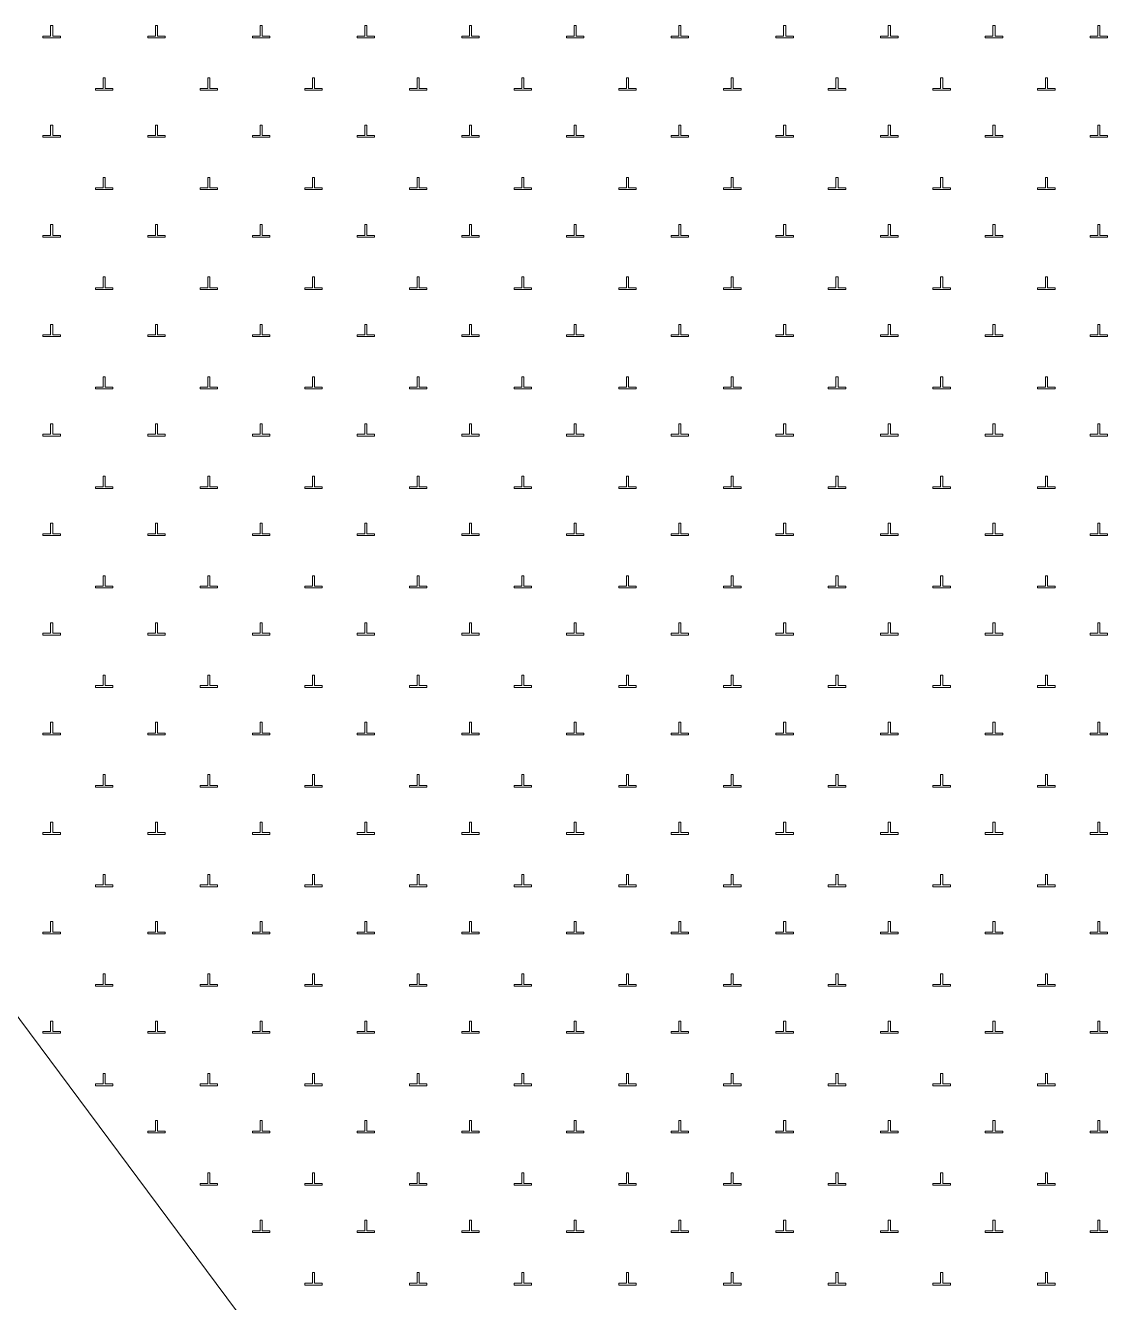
# Model space of a CAD drawing. Header units: metres. Extents: x 550890 to 551618, y 1839259 to 1840146.
# Drawn here: x 551437.64 to 551468.64, y 1839971.05 to 1840007.63 of the extents above; entities that cross this region are included whole.
import ezdxf

# ---------------------------------------------------------------- set-up
doc = ezdxf.new("R2010")
doc.units = ezdxf.units.M
doc.header["$LTSCALE"] = 0.8
doc.layers.add('10', color=7, linetype='Continuous', lineweight=13)
doc.layers.add('19', color=7, linetype='Continuous', lineweight=13)

msp = doc.modelspace()

# ---------------------------------------------------------------- linework, layer by layer
at = {"layer": '10'}
msp.add_lwpolyline([(551419.93, 1839941.82), (551449.31, 1839963.25), (551424.53, 1839996.55), (551383.5, 1839991.13), (551380.09, 1840000)], dxfattribs=at)
at = {"layer": '19'}
for points in [[(551438.14, 1840007.28), (551438.64, 1840007.28), (551438.64, 1840007.33), (551438.42, 1840007.33), (551438.42, 1840007.63), (551438.36, 1840007.63), (551438.36, 1840007.33), (551438.14, 1840007.33)], [(551441.14, 1840007.28), (551441.64, 1840007.28), (551441.64, 1840007.33), (551441.42, 1840007.33), (551441.42, 1840007.63), (551441.36, 1840007.63), (551441.36, 1840007.33), (551441.14, 1840007.33)], [(551444.14, 1840007.28), (551444.64, 1840007.28), (551444.64, 1840007.33), (551444.42, 1840007.33), (551444.42, 1840007.63), (551444.36, 1840007.63), (551444.36, 1840007.33), (551444.14, 1840007.33)], [(551447.14, 1840007.28), (551447.64, 1840007.28), (551447.64, 1840007.33), (551447.42, 1840007.33), (551447.42, 1840007.63), (551447.36, 1840007.63), (551447.36, 1840007.33), (551447.14, 1840007.33)], [(551450.14, 1840007.28), (551450.64, 1840007.28), (551450.64, 1840007.33), (551450.42, 1840007.33), (551450.42, 1840007.63), (551450.36, 1840007.63), (551450.36, 1840007.33), (551450.14, 1840007.33)], [(551453.14, 1840007.28), (551453.64, 1840007.28), (551453.64, 1840007.33), (551453.42, 1840007.33), (551453.42, 1840007.63), (551453.36, 1840007.63), (551453.36, 1840007.33), (551453.14, 1840007.33)], [(551456.14, 1840007.28), (551456.64, 1840007.28), (551456.64, 1840007.33), (551456.42, 1840007.33), (551456.42, 1840007.63), (551456.36, 1840007.63), (551456.36, 1840007.33), (551456.14, 1840007.33)], [(551459.14, 1840007.28), (551459.64, 1840007.28), (551459.64, 1840007.33), (551459.42, 1840007.33), (551459.42, 1840007.63), (551459.36, 1840007.63), (551459.36, 1840007.33), (551459.14, 1840007.33)], [(551462.14, 1840007.28), (551462.64, 1840007.28), (551462.64, 1840007.33), (551462.42, 1840007.33), (551462.42, 1840007.63), (551462.36, 1840007.63), (551462.36, 1840007.33), (551462.14, 1840007.33)], [(551465.14, 1840007.28), (551465.64, 1840007.28), (551465.64, 1840007.33), (551465.42, 1840007.33), (551465.42, 1840007.63), (551465.36, 1840007.63), (551465.36, 1840007.33), (551465.14, 1840007.33)], [(551468.14, 1840007.28), (551468.64, 1840007.28), (551468.64, 1840007.33), (551468.42, 1840007.33), (551468.42, 1840007.63), (551468.36, 1840007.63), (551468.36, 1840007.33), (551468.14, 1840007.33)], [(551439.64, 1840005.78), (551440.14, 1840005.78), (551440.14, 1840005.83), (551439.92, 1840005.83), (551439.92, 1840006.13), (551439.86, 1840006.13), (551439.86, 1840005.83), (551439.64, 1840005.83)], [(551442.64, 1840005.78), (551443.14, 1840005.78), (551443.14, 1840005.83), (551442.92, 1840005.83), (551442.92, 1840006.13), (551442.86, 1840006.13), (551442.86, 1840005.83), (551442.64, 1840005.83)], [(551445.64, 1840005.78), (551446.14, 1840005.78), (551446.14, 1840005.83), (551445.92, 1840005.83), (551445.92, 1840006.13), (551445.86, 1840006.13), (551445.86, 1840005.83), (551445.64, 1840005.83)], [(551448.64, 1840005.78), (551449.14, 1840005.78), (551449.14, 1840005.83), (551448.92, 1840005.83), (551448.92, 1840006.13), (551448.86, 1840006.13), (551448.86, 1840005.83), (551448.64, 1840005.83)], [(551451.64, 1840005.78), (551452.14, 1840005.78), (551452.14, 1840005.83), (551451.92, 1840005.83), (551451.92, 1840006.13), (551451.86, 1840006.13), (551451.86, 1840005.83), (551451.64, 1840005.83)], [(551454.64, 1840005.78), (551455.14, 1840005.78), (551455.14, 1840005.83), (551454.92, 1840005.83), (551454.92, 1840006.13), (551454.86, 1840006.13), (551454.86, 1840005.83), (551454.64, 1840005.83)], [(551457.64, 1840005.78), (551458.14, 1840005.78), (551458.14, 1840005.83), (551457.92, 1840005.83), (551457.92, 1840006.13), (551457.86, 1840006.13), (551457.86, 1840005.83), (551457.64, 1840005.83)], [(551460.64, 1840005.78), (551461.14, 1840005.78), (551461.14, 1840005.83), (551460.92, 1840005.83), (551460.92, 1840006.13), (551460.86, 1840006.13), (551460.86, 1840005.83), (551460.64, 1840005.83)], [(551463.64, 1840005.78), (551464.14, 1840005.78), (551464.14, 1840005.83), (551463.92, 1840005.83), (551463.92, 1840006.13), (551463.86, 1840006.13), (551463.86, 1840005.83), (551463.64, 1840005.83)], [(551466.64, 1840005.78), (551467.14, 1840005.78), (551467.14, 1840005.83), (551466.92, 1840005.83), (551466.92, 1840006.13), (551466.86, 1840006.13), (551466.86, 1840005.83), (551466.64, 1840005.83)], [(551438.14, 1840004.43), (551438.64, 1840004.43), (551438.64, 1840004.48), (551438.42, 1840004.48), (551438.42, 1840004.78), (551438.36, 1840004.78), (551438.36, 1840004.48), (551438.14, 1840004.48)], [(551441.14, 1840004.43), (551441.64, 1840004.43), (551441.64, 1840004.48), (551441.42, 1840004.48), (551441.42, 1840004.78), (551441.36, 1840004.78), (551441.36, 1840004.48), (551441.14, 1840004.48)], [(551444.14, 1840004.43), (551444.64, 1840004.43), (551444.64, 1840004.48), (551444.42, 1840004.48), (551444.42, 1840004.78), (551444.36, 1840004.78), (551444.36, 1840004.48), (551444.14, 1840004.48)], [(551447.14, 1840004.43), (551447.64, 1840004.43), (551447.64, 1840004.48), (551447.42, 1840004.48), (551447.42, 1840004.78), (551447.36, 1840004.78), (551447.36, 1840004.48), (551447.14, 1840004.48)], [(551450.14, 1840004.43), (551450.64, 1840004.43), (551450.64, 1840004.48), (551450.42, 1840004.48), (551450.42, 1840004.78), (551450.36, 1840004.78), (551450.36, 1840004.48), (551450.14, 1840004.48)], [(551453.14, 1840004.43), (551453.64, 1840004.43), (551453.64, 1840004.48), (551453.42, 1840004.48), (551453.42, 1840004.78), (551453.36, 1840004.78), (551453.36, 1840004.48), (551453.14, 1840004.48)], [(551456.14, 1840004.43), (551456.64, 1840004.43), (551456.64, 1840004.48), (551456.42, 1840004.48), (551456.42, 1840004.78), (551456.36, 1840004.78), (551456.36, 1840004.48), (551456.14, 1840004.48)], [(551459.14, 1840004.43), (551459.64, 1840004.43), (551459.64, 1840004.48), (551459.42, 1840004.48), (551459.42, 1840004.78), (551459.36, 1840004.78), (551459.36, 1840004.48), (551459.14, 1840004.48)], [(551462.14, 1840004.43), (551462.64, 1840004.43), (551462.64, 1840004.48), (551462.42, 1840004.48), (551462.42, 1840004.78), (551462.36, 1840004.78), (551462.36, 1840004.48), (551462.14, 1840004.48)], [(551465.14, 1840004.43), (551465.64, 1840004.43), (551465.64, 1840004.48), (551465.42, 1840004.48), (551465.42, 1840004.78), (551465.36, 1840004.78), (551465.36, 1840004.48), (551465.14, 1840004.48)], [(551468.14, 1840004.43), (551468.64, 1840004.43), (551468.64, 1840004.48), (551468.42, 1840004.48), (551468.42, 1840004.78), (551468.36, 1840004.78), (551468.36, 1840004.48), (551468.14, 1840004.48)], [(551439.64, 1840002.93), (551440.14, 1840002.93), (551440.14, 1840002.98), (551439.92, 1840002.98), (551439.92, 1840003.28), (551439.86, 1840003.28), (551439.86, 1840002.98), (551439.64, 1840002.98)], [(551442.64, 1840002.93), (551443.14, 1840002.93), (551443.14, 1840002.98), (551442.92, 1840002.98), (551442.92, 1840003.28), (551442.86, 1840003.28), (551442.86, 1840002.98), (551442.64, 1840002.98)], [(551445.64, 1840002.93), (551446.14, 1840002.93), (551446.14, 1840002.98), (551445.92, 1840002.98), (551445.92, 1840003.28), (551445.86, 1840003.28), (551445.86, 1840002.98), (551445.64, 1840002.98)], [(551448.64, 1840002.93), (551449.14, 1840002.93), (551449.14, 1840002.98), (551448.92, 1840002.98), (551448.92, 1840003.28), (551448.86, 1840003.28), (551448.86, 1840002.98), (551448.64, 1840002.98)], [(551451.64, 1840002.93), (551452.14, 1840002.93), (551452.14, 1840002.98), (551451.92, 1840002.98), (551451.92, 1840003.28), (551451.86, 1840003.28), (551451.86, 1840002.98), (551451.64, 1840002.98)], [(551454.64, 1840002.93), (551455.14, 1840002.93), (551455.14, 1840002.98), (551454.92, 1840002.98), (551454.92, 1840003.28), (551454.86, 1840003.28), (551454.86, 1840002.98), (551454.64, 1840002.98)], [(551457.64, 1840002.93), (551458.14, 1840002.93), (551458.14, 1840002.98), (551457.92, 1840002.98), (551457.92, 1840003.28), (551457.86, 1840003.28), (551457.86, 1840002.98), (551457.64, 1840002.98)], [(551460.64, 1840002.93), (551461.14, 1840002.93), (551461.14, 1840002.98), (551460.92, 1840002.98), (551460.92, 1840003.28), (551460.86, 1840003.28), (551460.86, 1840002.98), (551460.64, 1840002.98)], [(551463.64, 1840002.93), (551464.14, 1840002.93), (551464.14, 1840002.98), (551463.92, 1840002.98), (551463.92, 1840003.28), (551463.86, 1840003.28), (551463.86, 1840002.98), (551463.64, 1840002.98)], [(551466.64, 1840002.93), (551467.14, 1840002.93), (551467.14, 1840002.98), (551466.92, 1840002.98), (551466.92, 1840003.28), (551466.86, 1840003.28), (551466.86, 1840002.98), (551466.64, 1840002.98)], [(551438.14, 1840001.57), (551438.64, 1840001.57), (551438.64, 1840001.62), (551438.42, 1840001.62), (551438.42, 1840001.93), (551438.36, 1840001.93), (551438.36, 1840001.62), (551438.14, 1840001.62)], [(551441.14, 1840001.57), (551441.64, 1840001.57), (551441.64, 1840001.62), (551441.42, 1840001.62), (551441.42, 1840001.93), (551441.36, 1840001.93), (551441.36, 1840001.62), (551441.14, 1840001.62)], [(551444.14, 1840001.57), (551444.64, 1840001.57), (551444.64, 1840001.62), (551444.42, 1840001.62), (551444.42, 1840001.93), (551444.36, 1840001.93), (551444.36, 1840001.62), (551444.14, 1840001.62)], [(551447.14, 1840001.57), (551447.64, 1840001.57), (551447.64, 1840001.62), (551447.42, 1840001.62), (551447.42, 1840001.93), (551447.36, 1840001.93), (551447.36, 1840001.62), (551447.14, 1840001.62)], [(551450.14, 1840001.57), (551450.64, 1840001.57), (551450.64, 1840001.62), (551450.42, 1840001.62), (551450.42, 1840001.93), (551450.36, 1840001.93), (551450.36, 1840001.62), (551450.14, 1840001.62)], [(551453.14, 1840001.57), (551453.64, 1840001.57), (551453.64, 1840001.62), (551453.42, 1840001.62), (551453.42, 1840001.93), (551453.36, 1840001.93), (551453.36, 1840001.62), (551453.14, 1840001.62)], [(551456.14, 1840001.57), (551456.64, 1840001.57), (551456.64, 1840001.62), (551456.42, 1840001.62), (551456.42, 1840001.93), (551456.36, 1840001.93), (551456.36, 1840001.62), (551456.14, 1840001.62)], [(551459.14, 1840001.57), (551459.64, 1840001.57), (551459.64, 1840001.62), (551459.42, 1840001.62), (551459.42, 1840001.93), (551459.36, 1840001.93), (551459.36, 1840001.62), (551459.14, 1840001.62)], [(551462.14, 1840001.57), (551462.64, 1840001.57), (551462.64, 1840001.62), (551462.42, 1840001.62), (551462.42, 1840001.93), (551462.36, 1840001.93), (551462.36, 1840001.62), (551462.14, 1840001.62)], [(551465.14, 1840001.57), (551465.64, 1840001.57), (551465.64, 1840001.62), (551465.42, 1840001.62), (551465.42, 1840001.93), (551465.36, 1840001.93), (551465.36, 1840001.62), (551465.14, 1840001.62)], [(551468.14, 1840001.57), (551468.64, 1840001.57), (551468.64, 1840001.62), (551468.42, 1840001.62), (551468.42, 1840001.93), (551468.36, 1840001.93), (551468.36, 1840001.62), (551468.14, 1840001.62)], [(551439.64, 1840000.07), (551440.14, 1840000.07), (551440.14, 1840000.12), (551439.92, 1840000.12), (551439.92, 1840000.43), (551439.86, 1840000.43), (551439.86, 1840000.12), (551439.64, 1840000.12)], [(551442.64, 1840000.07), (551443.14, 1840000.07), (551443.14, 1840000.12), (551442.92, 1840000.12), (551442.92, 1840000.43), (551442.86, 1840000.43), (551442.86, 1840000.12), (551442.64, 1840000.12)], [(551445.64, 1840000.07), (551446.14, 1840000.07), (551446.14, 1840000.12), (551445.92, 1840000.12), (551445.92, 1840000.43), (551445.86, 1840000.43), (551445.86, 1840000.12), (551445.64, 1840000.12)], [(551448.64, 1840000.07), (551449.14, 1840000.07), (551449.14, 1840000.12), (551448.92, 1840000.12), (551448.92, 1840000.43), (551448.86, 1840000.43), (551448.86, 1840000.12), (551448.64, 1840000.12)], [(551451.64, 1840000.07), (551452.14, 1840000.07), (551452.14, 1840000.12), (551451.92, 1840000.12), (551451.92, 1840000.43), (551451.86, 1840000.43), (551451.86, 1840000.12), (551451.64, 1840000.12)], [(551454.64, 1840000.07), (551455.14, 1840000.07), (551455.14, 1840000.12), (551454.92, 1840000.12), (551454.92, 1840000.43), (551454.86, 1840000.43), (551454.86, 1840000.12), (551454.64, 1840000.12)], [(551457.64, 1840000.07), (551458.14, 1840000.07), (551458.14, 1840000.12), (551457.92, 1840000.12), (551457.92, 1840000.43), (551457.86, 1840000.43), (551457.86, 1840000.12), (551457.64, 1840000.12)], [(551460.64, 1840000.07), (551461.14, 1840000.07), (551461.14, 1840000.12), (551460.92, 1840000.12), (551460.92, 1840000.43), (551460.86, 1840000.43), (551460.86, 1840000.12), (551460.64, 1840000.12)], [(551463.64, 1840000.07), (551464.14, 1840000.07), (551464.14, 1840000.12), (551463.92, 1840000.12), (551463.92, 1840000.43), (551463.86, 1840000.43), (551463.86, 1840000.12), (551463.64, 1840000.12)], [(551466.64, 1840000.07), (551467.14, 1840000.07), (551467.14, 1840000.12), (551466.92, 1840000.12), (551466.92, 1840000.43), (551466.86, 1840000.43), (551466.86, 1840000.12), (551466.64, 1840000.12)], [(551438.14, 1839998.72), (551438.64, 1839998.72), (551438.64, 1839998.77), (551438.42, 1839998.77), (551438.42, 1839999.07), (551438.36, 1839999.07), (551438.36, 1839998.77), (551438.14, 1839998.77)], [(551441.14, 1839998.72), (551441.64, 1839998.72), (551441.64, 1839998.77), (551441.42, 1839998.77), (551441.42, 1839999.07), (551441.36, 1839999.07), (551441.36, 1839998.77), (551441.14, 1839998.77)], [(551444.14, 1839998.72), (551444.64, 1839998.72), (551444.64, 1839998.77), (551444.42, 1839998.77), (551444.42, 1839999.07), (551444.36, 1839999.07), (551444.36, 1839998.77), (551444.14, 1839998.77)], [(551447.14, 1839998.72), (551447.64, 1839998.72), (551447.64, 1839998.77), (551447.42, 1839998.77), (551447.42, 1839999.07), (551447.36, 1839999.07), (551447.36, 1839998.77), (551447.14, 1839998.77)], [(551450.14, 1839998.72), (551450.64, 1839998.72), (551450.64, 1839998.77), (551450.42, 1839998.77), (551450.42, 1839999.07), (551450.36, 1839999.07), (551450.36, 1839998.77), (551450.14, 1839998.77)], [(551453.14, 1839998.72), (551453.64, 1839998.72), (551453.64, 1839998.77), (551453.42, 1839998.77), (551453.42, 1839999.07), (551453.36, 1839999.07), (551453.36, 1839998.77), (551453.14, 1839998.77)], [(551456.14, 1839998.72), (551456.64, 1839998.72), (551456.64, 1839998.77), (551456.42, 1839998.77), (551456.42, 1839999.07), (551456.36, 1839999.07), (551456.36, 1839998.77), (551456.14, 1839998.77)], [(551459.14, 1839998.72), (551459.64, 1839998.72), (551459.64, 1839998.77), (551459.42, 1839998.77), (551459.42, 1839999.07), (551459.36, 1839999.07), (551459.36, 1839998.77), (551459.14, 1839998.77)], [(551462.14, 1839998.72), (551462.64, 1839998.72), (551462.64, 1839998.77), (551462.42, 1839998.77), (551462.42, 1839999.07), (551462.36, 1839999.07), (551462.36, 1839998.77), (551462.14, 1839998.77)], [(551465.14, 1839998.72), (551465.64, 1839998.72), (551465.64, 1839998.77), (551465.42, 1839998.77), (551465.42, 1839999.07), (551465.36, 1839999.07), (551465.36, 1839998.77), (551465.14, 1839998.77)], [(551468.14, 1839998.72), (551468.64, 1839998.72), (551468.64, 1839998.77), (551468.42, 1839998.77), (551468.42, 1839999.07), (551468.36, 1839999.07), (551468.36, 1839998.77), (551468.14, 1839998.77)], [(551439.64, 1839997.22), (551440.14, 1839997.22), (551440.14, 1839997.27), (551439.92, 1839997.27), (551439.92, 1839997.57), (551439.86, 1839997.57), (551439.86, 1839997.27), (551439.64, 1839997.27)], [(551442.64, 1839997.22), (551443.14, 1839997.22), (551443.14, 1839997.27), (551442.92, 1839997.27), (551442.92, 1839997.57), (551442.86, 1839997.57), (551442.86, 1839997.27), (551442.64, 1839997.27)], [(551445.64, 1839997.22), (551446.14, 1839997.22), (551446.14, 1839997.27), (551445.92, 1839997.27), (551445.92, 1839997.57), (551445.86, 1839997.57), (551445.86, 1839997.27), (551445.64, 1839997.27)], [(551448.64, 1839997.22), (551449.14, 1839997.22), (551449.14, 1839997.27), (551448.92, 1839997.27), (551448.92, 1839997.57), (551448.86, 1839997.57), (551448.86, 1839997.27), (551448.64, 1839997.27)], [(551451.64, 1839997.22), (551452.14, 1839997.22), (551452.14, 1839997.27), (551451.92, 1839997.27), (551451.92, 1839997.57), (551451.86, 1839997.57), (551451.86, 1839997.27), (551451.64, 1839997.27)], [(551454.64, 1839997.22), (551455.14, 1839997.22), (551455.14, 1839997.27), (551454.92, 1839997.27), (551454.92, 1839997.57), (551454.86, 1839997.57), (551454.86, 1839997.27), (551454.64, 1839997.27)], [(551457.64, 1839997.22), (551458.14, 1839997.22), (551458.14, 1839997.27), (551457.92, 1839997.27), (551457.92, 1839997.57), (551457.86, 1839997.57), (551457.86, 1839997.27), (551457.64, 1839997.27)], [(551460.64, 1839997.22), (551461.14, 1839997.22), (551461.14, 1839997.27), (551460.92, 1839997.27), (551460.92, 1839997.57), (551460.86, 1839997.57), (551460.86, 1839997.27), (551460.64, 1839997.27)], [(551463.64, 1839997.22), (551464.14, 1839997.22), (551464.14, 1839997.27), (551463.92, 1839997.27), (551463.92, 1839997.57), (551463.86, 1839997.57), (551463.86, 1839997.27), (551463.64, 1839997.27)], [(551466.64, 1839997.22), (551467.14, 1839997.22), (551467.14, 1839997.27), (551466.92, 1839997.27), (551466.92, 1839997.57), (551466.86, 1839997.57), (551466.86, 1839997.27), (551466.64, 1839997.27)], [(551438.14, 1839995.87), (551438.64, 1839995.87), (551438.64, 1839995.92), (551438.42, 1839995.92), (551438.42, 1839996.22), (551438.36, 1839996.22), (551438.36, 1839995.92), (551438.14, 1839995.92)], [(551441.14, 1839995.87), (551441.64, 1839995.87), (551441.64, 1839995.92), (551441.42, 1839995.92), (551441.42, 1839996.22), (551441.36, 1839996.22), (551441.36, 1839995.92), (551441.14, 1839995.92)], [(551444.14, 1839995.87), (551444.64, 1839995.87), (551444.64, 1839995.92), (551444.42, 1839995.92), (551444.42, 1839996.22), (551444.36, 1839996.22), (551444.36, 1839995.92), (551444.14, 1839995.92)], [(551447.14, 1839995.87), (551447.64, 1839995.87), (551447.64, 1839995.92), (551447.42, 1839995.92), (551447.42, 1839996.22), (551447.36, 1839996.22), (551447.36, 1839995.92), (551447.14, 1839995.92)], [(551450.14, 1839995.87), (551450.64, 1839995.87), (551450.64, 1839995.92), (551450.42, 1839995.92), (551450.42, 1839996.22), (551450.36, 1839996.22), (551450.36, 1839995.92), (551450.14, 1839995.92)], [(551453.14, 1839995.87), (551453.64, 1839995.87), (551453.64, 1839995.92), (551453.42, 1839995.92), (551453.42, 1839996.22), (551453.36, 1839996.22), (551453.36, 1839995.92), (551453.14, 1839995.92)], [(551456.14, 1839995.87), (551456.64, 1839995.87), (551456.64, 1839995.92), (551456.42, 1839995.92), (551456.42, 1839996.22), (551456.36, 1839996.22), (551456.36, 1839995.92), (551456.14, 1839995.92)], [(551459.14, 1839995.87), (551459.64, 1839995.87), (551459.64, 1839995.92), (551459.42, 1839995.92), (551459.42, 1839996.22), (551459.36, 1839996.22), (551459.36, 1839995.92), (551459.14, 1839995.92)], [(551462.14, 1839995.87), (551462.64, 1839995.87), (551462.64, 1839995.92), (551462.42, 1839995.92), (551462.42, 1839996.22), (551462.36, 1839996.22), (551462.36, 1839995.92), (551462.14, 1839995.92)], [(551465.14, 1839995.87), (551465.64, 1839995.87), (551465.64, 1839995.92), (551465.42, 1839995.92), (551465.42, 1839996.22), (551465.36, 1839996.22), (551465.36, 1839995.92), (551465.14, 1839995.92)], [(551468.14, 1839995.87), (551468.64, 1839995.87), (551468.64, 1839995.92), (551468.42, 1839995.92), (551468.42, 1839996.22), (551468.36, 1839996.22), (551468.36, 1839995.92), (551468.14, 1839995.92)], [(551439.64, 1839994.37), (551440.14, 1839994.37), (551440.14, 1839994.42), (551439.92, 1839994.42), (551439.92, 1839994.72), (551439.86, 1839994.72), (551439.86, 1839994.42), (551439.64, 1839994.42)], [(551442.64, 1839994.37), (551443.14, 1839994.37), (551443.14, 1839994.42), (551442.92, 1839994.42), (551442.92, 1839994.72), (551442.86, 1839994.72), (551442.86, 1839994.42), (551442.64, 1839994.42)], [(551445.64, 1839994.37), (551446.14, 1839994.37), (551446.14, 1839994.42), (551445.92, 1839994.42), (551445.92, 1839994.72), (551445.86, 1839994.72), (551445.86, 1839994.42), (551445.64, 1839994.42)], [(551448.64, 1839994.37), (551449.14, 1839994.37), (551449.14, 1839994.42), (551448.92, 1839994.42), (551448.92, 1839994.72), (551448.86, 1839994.72), (551448.86, 1839994.42), (551448.64, 1839994.42)], [(551451.64, 1839994.37), (551452.14, 1839994.37), (551452.14, 1839994.42), (551451.92, 1839994.42), (551451.92, 1839994.72), (551451.86, 1839994.72), (551451.86, 1839994.42), (551451.64, 1839994.42)], [(551454.64, 1839994.37), (551455.14, 1839994.37), (551455.14, 1839994.42), (551454.92, 1839994.42), (551454.92, 1839994.72), (551454.86, 1839994.72), (551454.86, 1839994.42), (551454.64, 1839994.42)], [(551457.64, 1839994.37), (551458.14, 1839994.37), (551458.14, 1839994.42), (551457.92, 1839994.42), (551457.92, 1839994.72), (551457.86, 1839994.72), (551457.86, 1839994.42), (551457.64, 1839994.42)], [(551460.64, 1839994.37), (551461.14, 1839994.37), (551461.14, 1839994.42), (551460.92, 1839994.42), (551460.92, 1839994.72), (551460.86, 1839994.72), (551460.86, 1839994.42), (551460.64, 1839994.42)], [(551463.64, 1839994.37), (551464.14, 1839994.37), (551464.14, 1839994.42), (551463.92, 1839994.42), (551463.92, 1839994.72), (551463.86, 1839994.72), (551463.86, 1839994.42), (551463.64, 1839994.42)], [(551466.64, 1839994.37), (551467.14, 1839994.37), (551467.14, 1839994.42), (551466.92, 1839994.42), (551466.92, 1839994.72), (551466.86, 1839994.72), (551466.86, 1839994.42), (551466.64, 1839994.42)], [(551438.14, 1839993.02), (551438.64, 1839993.02), (551438.64, 1839993.07), (551438.42, 1839993.07), (551438.42, 1839993.37), (551438.36, 1839993.37), (551438.36, 1839993.07), (551438.14, 1839993.07)], [(551441.14, 1839993.02), (551441.64, 1839993.02), (551441.64, 1839993.07), (551441.42, 1839993.07), (551441.42, 1839993.37), (551441.36, 1839993.37), (551441.36, 1839993.07), (551441.14, 1839993.07)], [(551444.14, 1839993.02), (551444.64, 1839993.02), (551444.64, 1839993.07), (551444.42, 1839993.07), (551444.42, 1839993.37), (551444.36, 1839993.37), (551444.36, 1839993.07), (551444.14, 1839993.07)], [(551447.14, 1839993.02), (551447.64, 1839993.02), (551447.64, 1839993.07), (551447.42, 1839993.07), (551447.42, 1839993.37), (551447.36, 1839993.37), (551447.36, 1839993.07), (551447.14, 1839993.07)], [(551450.14, 1839993.02), (551450.64, 1839993.02), (551450.64, 1839993.07), (551450.42, 1839993.07), (551450.42, 1839993.37), (551450.36, 1839993.37), (551450.36, 1839993.07), (551450.14, 1839993.07)], [(551453.14, 1839993.02), (551453.64, 1839993.02), (551453.64, 1839993.07), (551453.42, 1839993.07), (551453.42, 1839993.37), (551453.36, 1839993.37), (551453.36, 1839993.07), (551453.14, 1839993.07)], [(551456.14, 1839993.02), (551456.64, 1839993.02), (551456.64, 1839993.07), (551456.42, 1839993.07), (551456.42, 1839993.37), (551456.36, 1839993.37), (551456.36, 1839993.07), (551456.14, 1839993.07)], [(551459.14, 1839993.02), (551459.64, 1839993.02), (551459.64, 1839993.07), (551459.42, 1839993.07), (551459.42, 1839993.37), (551459.36, 1839993.37), (551459.36, 1839993.07), (551459.14, 1839993.07)], [(551462.14, 1839993.02), (551462.64, 1839993.02), (551462.64, 1839993.07), (551462.42, 1839993.07), (551462.42, 1839993.37), (551462.36, 1839993.37), (551462.36, 1839993.07), (551462.14, 1839993.07)], [(551465.14, 1839993.02), (551465.64, 1839993.02), (551465.64, 1839993.07), (551465.42, 1839993.07), (551465.42, 1839993.37), (551465.36, 1839993.37), (551465.36, 1839993.07), (551465.14, 1839993.07)], [(551468.14, 1839993.02), (551468.64, 1839993.02), (551468.64, 1839993.07), (551468.42, 1839993.07), (551468.42, 1839993.37), (551468.36, 1839993.37), (551468.36, 1839993.07), (551468.14, 1839993.07)], [(551439.64, 1839991.52), (551440.14, 1839991.52), (551440.14, 1839991.57), (551439.92, 1839991.57), (551439.92, 1839991.87), (551439.86, 1839991.87), (551439.86, 1839991.57), (551439.64, 1839991.57)], [(551442.64, 1839991.52), (551443.14, 1839991.52), (551443.14, 1839991.57), (551442.92, 1839991.57), (551442.92, 1839991.87), (551442.86, 1839991.87), (551442.86, 1839991.57), (551442.64, 1839991.57)], [(551445.64, 1839991.52), (551446.14, 1839991.52), (551446.14, 1839991.57), (551445.92, 1839991.57), (551445.92, 1839991.87), (551445.86, 1839991.87), (551445.86, 1839991.57), (551445.64, 1839991.57)], [(551448.64, 1839991.52), (551449.14, 1839991.52), (551449.14, 1839991.57), (551448.92, 1839991.57), (551448.92, 1839991.87), (551448.86, 1839991.87), (551448.86, 1839991.57), (551448.64, 1839991.57)], [(551451.64, 1839991.52), (551452.14, 1839991.52), (551452.14, 1839991.57), (551451.92, 1839991.57), (551451.92, 1839991.87), (551451.86, 1839991.87), (551451.86, 1839991.57), (551451.64, 1839991.57)], [(551454.64, 1839991.52), (551455.14, 1839991.52), (551455.14, 1839991.57), (551454.92, 1839991.57), (551454.92, 1839991.87), (551454.86, 1839991.87), (551454.86, 1839991.57), (551454.64, 1839991.57)], [(551457.64, 1839991.52), (551458.14, 1839991.52), (551458.14, 1839991.57), (551457.92, 1839991.57), (551457.92, 1839991.87), (551457.86, 1839991.87), (551457.86, 1839991.57), (551457.64, 1839991.57)], [(551460.64, 1839991.52), (551461.14, 1839991.52), (551461.14, 1839991.57), (551460.92, 1839991.57), (551460.92, 1839991.87), (551460.86, 1839991.87), (551460.86, 1839991.57), (551460.64, 1839991.57)], [(551463.64, 1839991.52), (551464.14, 1839991.52), (551464.14, 1839991.57), (551463.92, 1839991.57), (551463.92, 1839991.87), (551463.86, 1839991.87), (551463.86, 1839991.57), (551463.64, 1839991.57)], [(551466.64, 1839991.52), (551467.14, 1839991.52), (551467.14, 1839991.57), (551466.92, 1839991.57), (551466.92, 1839991.87), (551466.86, 1839991.87), (551466.86, 1839991.57), (551466.64, 1839991.57)], [(551438.14, 1839990.17), (551438.64, 1839990.17), (551438.64, 1839990.22), (551438.42, 1839990.22), (551438.42, 1839990.52), (551438.36, 1839990.52), (551438.36, 1839990.22), (551438.14, 1839990.22)], [(551441.14, 1839990.17), (551441.64, 1839990.17), (551441.64, 1839990.22), (551441.42, 1839990.22), (551441.42, 1839990.52), (551441.36, 1839990.52), (551441.36, 1839990.22), (551441.14, 1839990.22)], [(551444.14, 1839990.17), (551444.64, 1839990.17), (551444.64, 1839990.22), (551444.42, 1839990.22), (551444.42, 1839990.52), (551444.36, 1839990.52), (551444.36, 1839990.22), (551444.14, 1839990.22)], [(551447.14, 1839990.17), (551447.64, 1839990.17), (551447.64, 1839990.22), (551447.42, 1839990.22), (551447.42, 1839990.52), (551447.36, 1839990.52), (551447.36, 1839990.22), (551447.14, 1839990.22)], [(551450.14, 1839990.17), (551450.64, 1839990.17), (551450.64, 1839990.22), (551450.42, 1839990.22), (551450.42, 1839990.52), (551450.36, 1839990.52), (551450.36, 1839990.22), (551450.14, 1839990.22)], [(551453.14, 1839990.17), (551453.64, 1839990.17), (551453.64, 1839990.22), (551453.42, 1839990.22), (551453.42, 1839990.52), (551453.36, 1839990.52), (551453.36, 1839990.22), (551453.14, 1839990.22)], [(551456.14, 1839990.17), (551456.64, 1839990.17), (551456.64, 1839990.22), (551456.42, 1839990.22), (551456.42, 1839990.52), (551456.36, 1839990.52), (551456.36, 1839990.22), (551456.14, 1839990.22)], [(551459.14, 1839990.17), (551459.64, 1839990.17), (551459.64, 1839990.22), (551459.42, 1839990.22), (551459.42, 1839990.52), (551459.36, 1839990.52), (551459.36, 1839990.22), (551459.14, 1839990.22)], [(551462.14, 1839990.17), (551462.64, 1839990.17), (551462.64, 1839990.22), (551462.42, 1839990.22), (551462.42, 1839990.52), (551462.36, 1839990.52), (551462.36, 1839990.22), (551462.14, 1839990.22)], [(551465.14, 1839990.17), (551465.64, 1839990.17), (551465.64, 1839990.22), (551465.42, 1839990.22), (551465.42, 1839990.52), (551465.36, 1839990.52), (551465.36, 1839990.22), (551465.14, 1839990.22)], [(551468.14, 1839990.17), (551468.64, 1839990.17), (551468.64, 1839990.22), (551468.42, 1839990.22), (551468.42, 1839990.52), (551468.36, 1839990.52), (551468.36, 1839990.22), (551468.14, 1839990.22)], [(551439.64, 1839988.67), (551440.14, 1839988.67), (551440.14, 1839988.72), (551439.92, 1839988.72), (551439.92, 1839989.02), (551439.86, 1839989.02), (551439.86, 1839988.72), (551439.64, 1839988.72)], [(551442.64, 1839988.67), (551443.14, 1839988.67), (551443.14, 1839988.72), (551442.92, 1839988.72), (551442.92, 1839989.02), (551442.86, 1839989.02), (551442.86, 1839988.72), (551442.64, 1839988.72)], [(551445.64, 1839988.67), (551446.14, 1839988.67), (551446.14, 1839988.72), (551445.92, 1839988.72), (551445.92, 1839989.02), (551445.86, 1839989.02), (551445.86, 1839988.72), (551445.64, 1839988.72)], [(551448.64, 1839988.67), (551449.14, 1839988.67), (551449.14, 1839988.72), (551448.92, 1839988.72), (551448.92, 1839989.02), (551448.86, 1839989.02), (551448.86, 1839988.72), (551448.64, 1839988.72)], [(551451.64, 1839988.67), (551452.14, 1839988.67), (551452.14, 1839988.72), (551451.92, 1839988.72), (551451.92, 1839989.02), (551451.86, 1839989.02), (551451.86, 1839988.72), (551451.64, 1839988.72)], [(551454.64, 1839988.67), (551455.14, 1839988.67), (551455.14, 1839988.72), (551454.92, 1839988.72), (551454.92, 1839989.02), (551454.86, 1839989.02), (551454.86, 1839988.72), (551454.64, 1839988.72)], [(551457.64, 1839988.67), (551458.14, 1839988.67), (551458.14, 1839988.72), (551457.92, 1839988.72), (551457.92, 1839989.02), (551457.86, 1839989.02), (551457.86, 1839988.72), (551457.64, 1839988.72)], [(551460.64, 1839988.67), (551461.14, 1839988.67), (551461.14, 1839988.72), (551460.92, 1839988.72), (551460.92, 1839989.02), (551460.86, 1839989.02), (551460.86, 1839988.72), (551460.64, 1839988.72)], [(551463.64, 1839988.67), (551464.14, 1839988.67), (551464.14, 1839988.72), (551463.92, 1839988.72), (551463.92, 1839989.02), (551463.86, 1839989.02), (551463.86, 1839988.72), (551463.64, 1839988.72)], [(551466.64, 1839988.67), (551467.14, 1839988.67), (551467.14, 1839988.72), (551466.92, 1839988.72), (551466.92, 1839989.02), (551466.86, 1839989.02), (551466.86, 1839988.72), (551466.64, 1839988.72)], [(551438.14, 1839987.31), (551438.64, 1839987.31), (551438.64, 1839987.36), (551438.42, 1839987.36), (551438.42, 1839987.67), (551438.36, 1839987.67), (551438.36, 1839987.36), (551438.14, 1839987.36)], [(551441.14, 1839987.31), (551441.64, 1839987.31), (551441.64, 1839987.36), (551441.42, 1839987.36), (551441.42, 1839987.67), (551441.36, 1839987.67), (551441.36, 1839987.36), (551441.14, 1839987.36)], [(551444.14, 1839987.31), (551444.64, 1839987.31), (551444.64, 1839987.36), (551444.42, 1839987.36), (551444.42, 1839987.67), (551444.36, 1839987.67), (551444.36, 1839987.36), (551444.14, 1839987.36)], [(551447.14, 1839987.31), (551447.64, 1839987.31), (551447.64, 1839987.36), (551447.42, 1839987.36), (551447.42, 1839987.67), (551447.36, 1839987.67), (551447.36, 1839987.36), (551447.14, 1839987.36)], [(551450.14, 1839987.31), (551450.64, 1839987.31), (551450.64, 1839987.36), (551450.42, 1839987.36), (551450.42, 1839987.67), (551450.36, 1839987.67), (551450.36, 1839987.36), (551450.14, 1839987.36)], [(551453.14, 1839987.31), (551453.64, 1839987.31), (551453.64, 1839987.36), (551453.42, 1839987.36), (551453.42, 1839987.67), (551453.36, 1839987.67), (551453.36, 1839987.36), (551453.14, 1839987.36)], [(551456.14, 1839987.31), (551456.64, 1839987.31), (551456.64, 1839987.36), (551456.42, 1839987.36), (551456.42, 1839987.67), (551456.36, 1839987.67), (551456.36, 1839987.36), (551456.14, 1839987.36)], [(551459.14, 1839987.31), (551459.64, 1839987.31), (551459.64, 1839987.36), (551459.42, 1839987.36), (551459.42, 1839987.67), (551459.36, 1839987.67), (551459.36, 1839987.36), (551459.14, 1839987.36)], [(551462.14, 1839987.31), (551462.64, 1839987.31), (551462.64, 1839987.36), (551462.42, 1839987.36), (551462.42, 1839987.67), (551462.36, 1839987.67), (551462.36, 1839987.36), (551462.14, 1839987.36)], [(551465.14, 1839987.31), (551465.64, 1839987.31), (551465.64, 1839987.36), (551465.42, 1839987.36), (551465.42, 1839987.67), (551465.36, 1839987.67), (551465.36, 1839987.36), (551465.14, 1839987.36)], [(551468.14, 1839987.31), (551468.64, 1839987.31), (551468.64, 1839987.36), (551468.42, 1839987.36), (551468.42, 1839987.67), (551468.36, 1839987.67), (551468.36, 1839987.36), (551468.14, 1839987.36)], [(551439.64, 1839985.81), (551440.14, 1839985.81), (551440.14, 1839985.86), (551439.92, 1839985.86), (551439.92, 1839986.17), (551439.86, 1839986.17), (551439.86, 1839985.86), (551439.64, 1839985.86)], [(551442.64, 1839985.81), (551443.14, 1839985.81), (551443.14, 1839985.86), (551442.92, 1839985.86), (551442.92, 1839986.17), (551442.86, 1839986.17), (551442.86, 1839985.86), (551442.64, 1839985.86)], [(551445.64, 1839985.81), (551446.14, 1839985.81), (551446.14, 1839985.86), (551445.92, 1839985.86), (551445.92, 1839986.17), (551445.86, 1839986.17), (551445.86, 1839985.86), (551445.64, 1839985.86)], [(551448.64, 1839985.81), (551449.14, 1839985.81), (551449.14, 1839985.86), (551448.92, 1839985.86), (551448.92, 1839986.17), (551448.86, 1839986.17), (551448.86, 1839985.86), (551448.64, 1839985.86)], [(551451.64, 1839985.81), (551452.14, 1839985.81), (551452.14, 1839985.86), (551451.92, 1839985.86), (551451.92, 1839986.17), (551451.86, 1839986.17), (551451.86, 1839985.86), (551451.64, 1839985.86)], [(551454.64, 1839985.81), (551455.14, 1839985.81), (551455.14, 1839985.86), (551454.92, 1839985.86), (551454.92, 1839986.17), (551454.86, 1839986.17), (551454.86, 1839985.86), (551454.64, 1839985.86)], [(551457.64, 1839985.81), (551458.14, 1839985.81), (551458.14, 1839985.86), (551457.92, 1839985.86), (551457.92, 1839986.17), (551457.86, 1839986.17), (551457.86, 1839985.86), (551457.64, 1839985.86)], [(551460.64, 1839985.81), (551461.14, 1839985.81), (551461.14, 1839985.86), (551460.92, 1839985.86), (551460.92, 1839986.17), (551460.86, 1839986.17), (551460.86, 1839985.86), (551460.64, 1839985.86)], [(551463.64, 1839985.81), (551464.14, 1839985.81), (551464.14, 1839985.86), (551463.92, 1839985.86), (551463.92, 1839986.17), (551463.86, 1839986.17), (551463.86, 1839985.86), (551463.64, 1839985.86)], [(551466.64, 1839985.81), (551467.14, 1839985.81), (551467.14, 1839985.86), (551466.92, 1839985.86), (551466.92, 1839986.17), (551466.86, 1839986.17), (551466.86, 1839985.86), (551466.64, 1839985.86)], [(551438.14, 1839984.46), (551438.64, 1839984.46), (551438.64, 1839984.51), (551438.42, 1839984.51), (551438.42, 1839984.81), (551438.36, 1839984.81), (551438.36, 1839984.51), (551438.14, 1839984.51)], [(551441.14, 1839984.46), (551441.64, 1839984.46), (551441.64, 1839984.51), (551441.42, 1839984.51), (551441.42, 1839984.81), (551441.36, 1839984.81), (551441.36, 1839984.51), (551441.14, 1839984.51)], [(551444.14, 1839984.46), (551444.64, 1839984.46), (551444.64, 1839984.51), (551444.42, 1839984.51), (551444.42, 1839984.81), (551444.36, 1839984.81), (551444.36, 1839984.51), (551444.14, 1839984.51)], [(551447.14, 1839984.46), (551447.64, 1839984.46), (551447.64, 1839984.51), (551447.42, 1839984.51), (551447.42, 1839984.81), (551447.36, 1839984.81), (551447.36, 1839984.51), (551447.14, 1839984.51)], [(551450.14, 1839984.46), (551450.64, 1839984.46), (551450.64, 1839984.51), (551450.42, 1839984.51), (551450.42, 1839984.81), (551450.36, 1839984.81), (551450.36, 1839984.51), (551450.14, 1839984.51)], [(551453.14, 1839984.46), (551453.64, 1839984.46), (551453.64, 1839984.51), (551453.42, 1839984.51), (551453.42, 1839984.81), (551453.36, 1839984.81), (551453.36, 1839984.51), (551453.14, 1839984.51)], [(551456.14, 1839984.46), (551456.64, 1839984.46), (551456.64, 1839984.51), (551456.42, 1839984.51), (551456.42, 1839984.81), (551456.36, 1839984.81), (551456.36, 1839984.51), (551456.14, 1839984.51)], [(551459.14, 1839984.46), (551459.64, 1839984.46), (551459.64, 1839984.51), (551459.42, 1839984.51), (551459.42, 1839984.81), (551459.36, 1839984.81), (551459.36, 1839984.51), (551459.14, 1839984.51)], [(551462.14, 1839984.46), (551462.64, 1839984.46), (551462.64, 1839984.51), (551462.42, 1839984.51), (551462.42, 1839984.81), (551462.36, 1839984.81), (551462.36, 1839984.51), (551462.14, 1839984.51)], [(551465.14, 1839984.46), (551465.64, 1839984.46), (551465.64, 1839984.51), (551465.42, 1839984.51), (551465.42, 1839984.81), (551465.36, 1839984.81), (551465.36, 1839984.51), (551465.14, 1839984.51)], [(551468.14, 1839984.46), (551468.64, 1839984.46), (551468.64, 1839984.51), (551468.42, 1839984.51), (551468.42, 1839984.81), (551468.36, 1839984.81), (551468.36, 1839984.51), (551468.14, 1839984.51)], [(551439.64, 1839982.96), (551440.14, 1839982.96), (551440.14, 1839983.01), (551439.92, 1839983.01), (551439.92, 1839983.31), (551439.86, 1839983.31), (551439.86, 1839983.01), (551439.64, 1839983.01)], [(551442.64, 1839982.96), (551443.14, 1839982.96), (551443.14, 1839983.01), (551442.92, 1839983.01), (551442.92, 1839983.31), (551442.86, 1839983.31), (551442.86, 1839983.01), (551442.64, 1839983.01)], [(551445.64, 1839982.96), (551446.14, 1839982.96), (551446.14, 1839983.01), (551445.92, 1839983.01), (551445.92, 1839983.31), (551445.86, 1839983.31), (551445.86, 1839983.01), (551445.64, 1839983.01)], [(551448.64, 1839982.96), (551449.14, 1839982.96), (551449.14, 1839983.01), (551448.92, 1839983.01), (551448.92, 1839983.31), (551448.86, 1839983.31), (551448.86, 1839983.01), (551448.64, 1839983.01)], [(551451.64, 1839982.96), (551452.14, 1839982.96), (551452.14, 1839983.01), (551451.92, 1839983.01), (551451.92, 1839983.31), (551451.86, 1839983.31), (551451.86, 1839983.01), (551451.64, 1839983.01)], [(551454.64, 1839982.96), (551455.14, 1839982.96), (551455.14, 1839983.01), (551454.92, 1839983.01), (551454.92, 1839983.31), (551454.86, 1839983.31), (551454.86, 1839983.01), (551454.64, 1839983.01)], [(551457.64, 1839982.96), (551458.14, 1839982.96), (551458.14, 1839983.01), (551457.92, 1839983.01), (551457.92, 1839983.31), (551457.86, 1839983.31), (551457.86, 1839983.01), (551457.64, 1839983.01)], [(551460.64, 1839982.96), (551461.14, 1839982.96), (551461.14, 1839983.01), (551460.92, 1839983.01), (551460.92, 1839983.31), (551460.86, 1839983.31), (551460.86, 1839983.01), (551460.64, 1839983.01)], [(551463.64, 1839982.96), (551464.14, 1839982.96), (551464.14, 1839983.01), (551463.92, 1839983.01), (551463.92, 1839983.31), (551463.86, 1839983.31), (551463.86, 1839983.01), (551463.64, 1839983.01)], [(551466.64, 1839982.96), (551467.14, 1839982.96), (551467.14, 1839983.01), (551466.92, 1839983.01), (551466.92, 1839983.31), (551466.86, 1839983.31), (551466.86, 1839983.01), (551466.64, 1839983.01)], [(551438.14, 1839981.61), (551438.64, 1839981.61), (551438.64, 1839981.66), (551438.42, 1839981.66), (551438.42, 1839981.96), (551438.36, 1839981.96), (551438.36, 1839981.66), (551438.14, 1839981.66)], [(551441.14, 1839981.61), (551441.64, 1839981.61), (551441.64, 1839981.66), (551441.42, 1839981.66), (551441.42, 1839981.96), (551441.36, 1839981.96), (551441.36, 1839981.66), (551441.14, 1839981.66)], [(551444.14, 1839981.61), (551444.64, 1839981.61), (551444.64, 1839981.66), (551444.42, 1839981.66), (551444.42, 1839981.96), (551444.36, 1839981.96), (551444.36, 1839981.66), (551444.14, 1839981.66)], [(551447.14, 1839981.61), (551447.64, 1839981.61), (551447.64, 1839981.66), (551447.42, 1839981.66), (551447.42, 1839981.96), (551447.36, 1839981.96), (551447.36, 1839981.66), (551447.14, 1839981.66)], [(551450.14, 1839981.61), (551450.64, 1839981.61), (551450.64, 1839981.66), (551450.42, 1839981.66), (551450.42, 1839981.96), (551450.36, 1839981.96), (551450.36, 1839981.66), (551450.14, 1839981.66)], [(551453.14, 1839981.61), (551453.64, 1839981.61), (551453.64, 1839981.66), (551453.42, 1839981.66), (551453.42, 1839981.96), (551453.36, 1839981.96), (551453.36, 1839981.66), (551453.14, 1839981.66)], [(551456.14, 1839981.61), (551456.64, 1839981.61), (551456.64, 1839981.66), (551456.42, 1839981.66), (551456.42, 1839981.96), (551456.36, 1839981.96), (551456.36, 1839981.66), (551456.14, 1839981.66)], [(551459.14, 1839981.61), (551459.64, 1839981.61), (551459.64, 1839981.66), (551459.42, 1839981.66), (551459.42, 1839981.96), (551459.36, 1839981.96), (551459.36, 1839981.66), (551459.14, 1839981.66)], [(551462.14, 1839981.61), (551462.64, 1839981.61), (551462.64, 1839981.66), (551462.42, 1839981.66), (551462.42, 1839981.96), (551462.36, 1839981.96), (551462.36, 1839981.66), (551462.14, 1839981.66)], [(551465.14, 1839981.61), (551465.64, 1839981.61), (551465.64, 1839981.66), (551465.42, 1839981.66), (551465.42, 1839981.96), (551465.36, 1839981.96), (551465.36, 1839981.66), (551465.14, 1839981.66)], [(551468.14, 1839981.61), (551468.64, 1839981.61), (551468.64, 1839981.66), (551468.42, 1839981.66), (551468.42, 1839981.96), (551468.36, 1839981.96), (551468.36, 1839981.66), (551468.14, 1839981.66)], [(551439.64, 1839980.11), (551440.14, 1839980.11), (551440.14, 1839980.16), (551439.92, 1839980.16), (551439.92, 1839980.46), (551439.86, 1839980.46), (551439.86, 1839980.16), (551439.64, 1839980.16)], [(551442.64, 1839980.11), (551443.14, 1839980.11), (551443.14, 1839980.16), (551442.92, 1839980.16), (551442.92, 1839980.46), (551442.86, 1839980.46), (551442.86, 1839980.16), (551442.64, 1839980.16)], [(551445.64, 1839980.11), (551446.14, 1839980.11), (551446.14, 1839980.16), (551445.92, 1839980.16), (551445.92, 1839980.46), (551445.86, 1839980.46), (551445.86, 1839980.16), (551445.64, 1839980.16)], [(551448.64, 1839980.11), (551449.14, 1839980.11), (551449.14, 1839980.16), (551448.92, 1839980.16), (551448.92, 1839980.46), (551448.86, 1839980.46), (551448.86, 1839980.16), (551448.64, 1839980.16)], [(551451.64, 1839980.11), (551452.14, 1839980.11), (551452.14, 1839980.16), (551451.92, 1839980.16), (551451.92, 1839980.46), (551451.86, 1839980.46), (551451.86, 1839980.16), (551451.64, 1839980.16)], [(551454.64, 1839980.11), (551455.14, 1839980.11), (551455.14, 1839980.16), (551454.92, 1839980.16), (551454.92, 1839980.46), (551454.86, 1839980.46), (551454.86, 1839980.16), (551454.64, 1839980.16)], [(551457.64, 1839980.11), (551458.14, 1839980.11), (551458.14, 1839980.16), (551457.92, 1839980.16), (551457.92, 1839980.46), (551457.86, 1839980.46), (551457.86, 1839980.16), (551457.64, 1839980.16)], [(551460.64, 1839980.11), (551461.14, 1839980.11), (551461.14, 1839980.16), (551460.92, 1839980.16), (551460.92, 1839980.46), (551460.86, 1839980.46), (551460.86, 1839980.16), (551460.64, 1839980.16)], [(551463.64, 1839980.11), (551464.14, 1839980.11), (551464.14, 1839980.16), (551463.92, 1839980.16), (551463.92, 1839980.46), (551463.86, 1839980.46), (551463.86, 1839980.16), (551463.64, 1839980.16)], [(551466.64, 1839980.11), (551467.14, 1839980.11), (551467.14, 1839980.16), (551466.92, 1839980.16), (551466.92, 1839980.46), (551466.86, 1839980.46), (551466.86, 1839980.16), (551466.64, 1839980.16)], [(551438.14, 1839978.76), (551438.64, 1839978.76), (551438.64, 1839978.81), (551438.42, 1839978.81), (551438.42, 1839979.11), (551438.36, 1839979.11), (551438.36, 1839978.81), (551438.14, 1839978.81)], [(551441.14, 1839978.76), (551441.64, 1839978.76), (551441.64, 1839978.81), (551441.42, 1839978.81), (551441.42, 1839979.11), (551441.36, 1839979.11), (551441.36, 1839978.81), (551441.14, 1839978.81)], [(551444.14, 1839978.76), (551444.64, 1839978.76), (551444.64, 1839978.81), (551444.42, 1839978.81), (551444.42, 1839979.11), (551444.36, 1839979.11), (551444.36, 1839978.81), (551444.14, 1839978.81)], [(551447.14, 1839978.76), (551447.64, 1839978.76), (551447.64, 1839978.81), (551447.42, 1839978.81), (551447.42, 1839979.11), (551447.36, 1839979.11), (551447.36, 1839978.81), (551447.14, 1839978.81)], [(551450.14, 1839978.76), (551450.64, 1839978.76), (551450.64, 1839978.81), (551450.42, 1839978.81), (551450.42, 1839979.11), (551450.36, 1839979.11), (551450.36, 1839978.81), (551450.14, 1839978.81)], [(551453.14, 1839978.76), (551453.64, 1839978.76), (551453.64, 1839978.81), (551453.42, 1839978.81), (551453.42, 1839979.11), (551453.36, 1839979.11), (551453.36, 1839978.81), (551453.14, 1839978.81)], [(551456.14, 1839978.76), (551456.64, 1839978.76), (551456.64, 1839978.81), (551456.42, 1839978.81), (551456.42, 1839979.11), (551456.36, 1839979.11), (551456.36, 1839978.81), (551456.14, 1839978.81)], [(551459.14, 1839978.76), (551459.64, 1839978.76), (551459.64, 1839978.81), (551459.42, 1839978.81), (551459.42, 1839979.11), (551459.36, 1839979.11), (551459.36, 1839978.81), (551459.14, 1839978.81)], [(551462.14, 1839978.76), (551462.64, 1839978.76), (551462.64, 1839978.81), (551462.42, 1839978.81), (551462.42, 1839979.11), (551462.36, 1839979.11), (551462.36, 1839978.81), (551462.14, 1839978.81)], [(551465.14, 1839978.76), (551465.64, 1839978.76), (551465.64, 1839978.81), (551465.42, 1839978.81), (551465.42, 1839979.11), (551465.36, 1839979.11), (551465.36, 1839978.81), (551465.14, 1839978.81)], [(551468.14, 1839978.76), (551468.64, 1839978.76), (551468.64, 1839978.81), (551468.42, 1839978.81), (551468.42, 1839979.11), (551468.36, 1839979.11), (551468.36, 1839978.81), (551468.14, 1839978.81)], [(551439.64, 1839977.26), (551440.14, 1839977.26), (551440.14, 1839977.31), (551439.92, 1839977.31), (551439.92, 1839977.61), (551439.86, 1839977.61), (551439.86, 1839977.31), (551439.64, 1839977.31)], [(551442.64, 1839977.26), (551443.14, 1839977.26), (551443.14, 1839977.31), (551442.92, 1839977.31), (551442.92, 1839977.61), (551442.86, 1839977.61), (551442.86, 1839977.31), (551442.64, 1839977.31)], [(551445.64, 1839977.26), (551446.14, 1839977.26), (551446.14, 1839977.31), (551445.92, 1839977.31), (551445.92, 1839977.61), (551445.86, 1839977.61), (551445.86, 1839977.31), (551445.64, 1839977.31)], [(551448.64, 1839977.26), (551449.14, 1839977.26), (551449.14, 1839977.31), (551448.92, 1839977.31), (551448.92, 1839977.61), (551448.86, 1839977.61), (551448.86, 1839977.31), (551448.64, 1839977.31)], [(551451.64, 1839977.26), (551452.14, 1839977.26), (551452.14, 1839977.31), (551451.92, 1839977.31), (551451.92, 1839977.61), (551451.86, 1839977.61), (551451.86, 1839977.31), (551451.64, 1839977.31)], [(551454.64, 1839977.26), (551455.14, 1839977.26), (551455.14, 1839977.31), (551454.92, 1839977.31), (551454.92, 1839977.61), (551454.86, 1839977.61), (551454.86, 1839977.31), (551454.64, 1839977.31)], [(551457.64, 1839977.26), (551458.14, 1839977.26), (551458.14, 1839977.31), (551457.92, 1839977.31), (551457.92, 1839977.61), (551457.86, 1839977.61), (551457.86, 1839977.31), (551457.64, 1839977.31)], [(551460.64, 1839977.26), (551461.14, 1839977.26), (551461.14, 1839977.31), (551460.92, 1839977.31), (551460.92, 1839977.61), (551460.86, 1839977.61), (551460.86, 1839977.31), (551460.64, 1839977.31)], [(551463.64, 1839977.26), (551464.14, 1839977.26), (551464.14, 1839977.31), (551463.92, 1839977.31), (551463.92, 1839977.61), (551463.86, 1839977.61), (551463.86, 1839977.31), (551463.64, 1839977.31)], [(551466.64, 1839977.26), (551467.14, 1839977.26), (551467.14, 1839977.31), (551466.92, 1839977.31), (551466.92, 1839977.61), (551466.86, 1839977.61), (551466.86, 1839977.31), (551466.64, 1839977.31)], [(551441.14, 1839975.91), (551441.64, 1839975.91), (551441.64, 1839975.96), (551441.42, 1839975.96), (551441.42, 1839976.26), (551441.36, 1839976.26), (551441.36, 1839975.96), (551441.14, 1839975.96)], [(551444.14, 1839975.91), (551444.64, 1839975.91), (551444.64, 1839975.96), (551444.42, 1839975.96), (551444.42, 1839976.26), (551444.36, 1839976.26), (551444.36, 1839975.96), (551444.14, 1839975.96)], [(551447.14, 1839975.91), (551447.64, 1839975.91), (551447.64, 1839975.96), (551447.42, 1839975.96), (551447.42, 1839976.26), (551447.36, 1839976.26), (551447.36, 1839975.96), (551447.14, 1839975.96)], [(551450.14, 1839975.91), (551450.64, 1839975.91), (551450.64, 1839975.96), (551450.42, 1839975.96), (551450.42, 1839976.26), (551450.36, 1839976.26), (551450.36, 1839975.96), (551450.14, 1839975.96)], [(551453.14, 1839975.91), (551453.64, 1839975.91), (551453.64, 1839975.96), (551453.42, 1839975.96), (551453.42, 1839976.26), (551453.36, 1839976.26), (551453.36, 1839975.96), (551453.14, 1839975.96)], [(551456.14, 1839975.91), (551456.64, 1839975.91), (551456.64, 1839975.96), (551456.42, 1839975.96), (551456.42, 1839976.26), (551456.36, 1839976.26), (551456.36, 1839975.96), (551456.14, 1839975.96)], [(551459.14, 1839975.91), (551459.64, 1839975.91), (551459.64, 1839975.96), (551459.42, 1839975.96), (551459.42, 1839976.26), (551459.36, 1839976.26), (551459.36, 1839975.96), (551459.14, 1839975.96)], [(551462.14, 1839975.91), (551462.64, 1839975.91), (551462.64, 1839975.96), (551462.42, 1839975.96), (551462.42, 1839976.26), (551462.36, 1839976.26), (551462.36, 1839975.96), (551462.14, 1839975.96)], [(551465.14, 1839975.91), (551465.64, 1839975.91), (551465.64, 1839975.96), (551465.42, 1839975.96), (551465.42, 1839976.26), (551465.36, 1839976.26), (551465.36, 1839975.96), (551465.14, 1839975.96)], [(551468.14, 1839975.91), (551468.64, 1839975.91), (551468.64, 1839975.96), (551468.42, 1839975.96), (551468.42, 1839976.26), (551468.36, 1839976.26), (551468.36, 1839975.96), (551468.14, 1839975.96)], [(551442.64, 1839974.41), (551443.14, 1839974.41), (551443.14, 1839974.46), (551442.92, 1839974.46), (551442.92, 1839974.76), (551442.86, 1839974.76), (551442.86, 1839974.46), (551442.64, 1839974.46)], [(551445.64, 1839974.41), (551446.14, 1839974.41), (551446.14, 1839974.46), (551445.92, 1839974.46), (551445.92, 1839974.76), (551445.86, 1839974.76), (551445.86, 1839974.46), (551445.64, 1839974.46)], [(551448.64, 1839974.41), (551449.14, 1839974.41), (551449.14, 1839974.46), (551448.92, 1839974.46), (551448.92, 1839974.76), (551448.86, 1839974.76), (551448.86, 1839974.46), (551448.64, 1839974.46)], [(551451.64, 1839974.41), (551452.14, 1839974.41), (551452.14, 1839974.46), (551451.92, 1839974.46), (551451.92, 1839974.76), (551451.86, 1839974.76), (551451.86, 1839974.46), (551451.64, 1839974.46)], [(551454.64, 1839974.41), (551455.14, 1839974.41), (551455.14, 1839974.46), (551454.92, 1839974.46), (551454.92, 1839974.76), (551454.86, 1839974.76), (551454.86, 1839974.46), (551454.64, 1839974.46)], [(551457.64, 1839974.41), (551458.14, 1839974.41), (551458.14, 1839974.46), (551457.92, 1839974.46), (551457.92, 1839974.76), (551457.86, 1839974.76), (551457.86, 1839974.46), (551457.64, 1839974.46)], [(551460.64, 1839974.41), (551461.14, 1839974.41), (551461.14, 1839974.46), (551460.92, 1839974.46), (551460.92, 1839974.76), (551460.86, 1839974.76), (551460.86, 1839974.46), (551460.64, 1839974.46)], [(551463.64, 1839974.41), (551464.14, 1839974.41), (551464.14, 1839974.46), (551463.92, 1839974.46), (551463.92, 1839974.76), (551463.86, 1839974.76), (551463.86, 1839974.46), (551463.64, 1839974.46)], [(551466.64, 1839974.41), (551467.14, 1839974.41), (551467.14, 1839974.46), (551466.92, 1839974.46), (551466.92, 1839974.76), (551466.86, 1839974.76), (551466.86, 1839974.46), (551466.64, 1839974.46)], [(551444.14, 1839973.05), (551444.64, 1839973.05), (551444.64, 1839973.1), (551444.42, 1839973.1), (551444.42, 1839973.41), (551444.36, 1839973.41), (551444.36, 1839973.1), (551444.14, 1839973.1)], [(551447.14, 1839973.05), (551447.64, 1839973.05), (551447.64, 1839973.1), (551447.42, 1839973.1), (551447.42, 1839973.41), (551447.36, 1839973.41), (551447.36, 1839973.1), (551447.14, 1839973.1)], [(551450.14, 1839973.05), (551450.64, 1839973.05), (551450.64, 1839973.1), (551450.42, 1839973.1), (551450.42, 1839973.41), (551450.36, 1839973.41), (551450.36, 1839973.1), (551450.14, 1839973.1)], [(551453.14, 1839973.05), (551453.64, 1839973.05), (551453.64, 1839973.1), (551453.42, 1839973.1), (551453.42, 1839973.41), (551453.36, 1839973.41), (551453.36, 1839973.1), (551453.14, 1839973.1)], [(551456.14, 1839973.05), (551456.64, 1839973.05), (551456.64, 1839973.1), (551456.42, 1839973.1), (551456.42, 1839973.41), (551456.36, 1839973.41), (551456.36, 1839973.1), (551456.14, 1839973.1)], [(551459.14, 1839973.05), (551459.64, 1839973.05), (551459.64, 1839973.1), (551459.42, 1839973.1), (551459.42, 1839973.41), (551459.36, 1839973.41), (551459.36, 1839973.1), (551459.14, 1839973.1)], [(551462.14, 1839973.05), (551462.64, 1839973.05), (551462.64, 1839973.1), (551462.42, 1839973.1), (551462.42, 1839973.41), (551462.36, 1839973.41), (551462.36, 1839973.1), (551462.14, 1839973.1)], [(551465.14, 1839973.05), (551465.64, 1839973.05), (551465.64, 1839973.1), (551465.42, 1839973.1), (551465.42, 1839973.41), (551465.36, 1839973.41), (551465.36, 1839973.1), (551465.14, 1839973.1)], [(551468.14, 1839973.05), (551468.64, 1839973.05), (551468.64, 1839973.1), (551468.42, 1839973.1), (551468.42, 1839973.41), (551468.36, 1839973.41), (551468.36, 1839973.1), (551468.14, 1839973.1)], [(551445.64, 1839971.55), (551446.14, 1839971.55), (551446.14, 1839971.6), (551445.92, 1839971.6), (551445.92, 1839971.91), (551445.86, 1839971.91), (551445.86, 1839971.6), (551445.64, 1839971.6)], [(551448.64, 1839971.55), (551449.14, 1839971.55), (551449.14, 1839971.6), (551448.92, 1839971.6), (551448.92, 1839971.91), (551448.86, 1839971.91), (551448.86, 1839971.6), (551448.64, 1839971.6)], [(551451.64, 1839971.55), (551452.14, 1839971.55), (551452.14, 1839971.6), (551451.92, 1839971.6), (551451.92, 1839971.91), (551451.86, 1839971.91), (551451.86, 1839971.6), (551451.64, 1839971.6)], [(551454.64, 1839971.55), (551455.14, 1839971.55), (551455.14, 1839971.6), (551454.92, 1839971.6), (551454.92, 1839971.91), (551454.86, 1839971.91), (551454.86, 1839971.6), (551454.64, 1839971.6)], [(551457.64, 1839971.55), (551458.14, 1839971.55), (551458.14, 1839971.6), (551457.92, 1839971.6), (551457.92, 1839971.91), (551457.86, 1839971.91), (551457.86, 1839971.6), (551457.64, 1839971.6)], [(551460.64, 1839971.55), (551461.14, 1839971.55), (551461.14, 1839971.6), (551460.92, 1839971.6), (551460.92, 1839971.91), (551460.86, 1839971.91), (551460.86, 1839971.6), (551460.64, 1839971.6)], [(551463.64, 1839971.55), (551464.14, 1839971.55), (551464.14, 1839971.6), (551463.92, 1839971.6), (551463.92, 1839971.91), (551463.86, 1839971.91), (551463.86, 1839971.6), (551463.64, 1839971.6)], [(551466.64, 1839971.55), (551467.14, 1839971.55), (551467.14, 1839971.6), (551466.92, 1839971.6), (551466.92, 1839971.91), (551466.86, 1839971.91), (551466.86, 1839971.6), (551466.64, 1839971.6)]]:
    msp.add_lwpolyline(points, close=True, dxfattribs=at)

doc.saveas('drawing.dxf')
